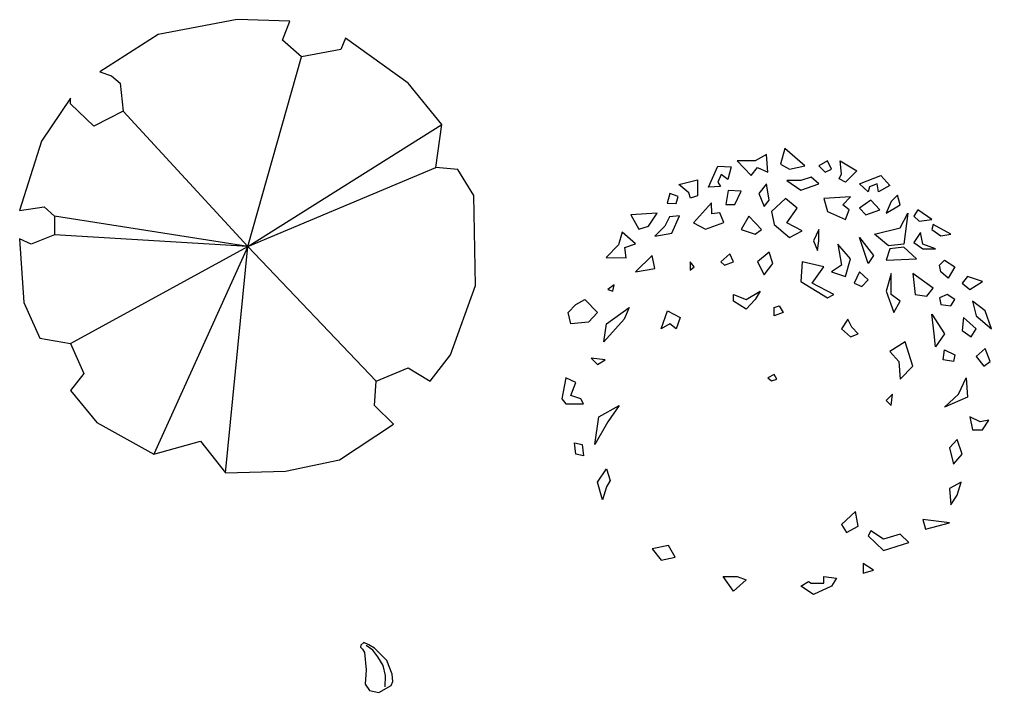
# Model space of a CAD drawing. Header units: millimetres. Extents: x 577 to 2337, y 236 to 943.
# Drawn here: x 815.386 to 817.924, y 704.011 to 705.768 of the extents above; entities that cross this region are included whole.
import ezdxf

# ---------------------------------------------------------------- set-up
doc = ezdxf.new("R2010")
doc.units = ezdxf.units.MM
doc.header["$LTSCALE"] = 0.01
doc.linetypes.add('SOLID_LINE', pattern=[0])
doc.layers.add('06-Furn', color=4, linetype='Continuous')
doc.styles.add('ATTR', font='romans.shx', dxfattribs={"width": 0.8, "height": 0.48})

# ---------------------------------------------------------------- blocks, each defined once
blk = doc.blocks.new('Flower 05')
at = {"layer": '06-Furn', "color": 88, "linetype": 'SOLID_LINE'}
for p, q in [((841.2946, 581.2042), (841.2938, 581.1987)), ((841.2938, 581.1987), (841.2987, 581.1935)), ((841.3024, 581.2107), (841.2946, 581.2042)), ((841.2987, 581.1935), (841.3044, 581.1851)), ((841.3155, 581.2051), (841.3024, 581.2107)), ((841.3258, 581.1909), (841.3086, 581.2031)), ((841.3304, 581.1966), (841.3155, 581.2051)), ((841.3391, 581.1735), (841.3258, 581.1909)), ((841.3627, 581.1643), (841.3304, 581.1966)), ((841.3044, 581.1851), (841.3085, 581.1399)), ((841.3524, 581.1514), (841.3391, 581.1735)), ((841.3085, 581.1399), (841.3055, 581.1026)), ((841.3587, 581.1246), (841.3524, 581.1514)), ((841.376, 581.1285), (841.3627, 581.1643)), ((841.3583, 581.0952), (841.3587, 581.1246)), ((841.3779, 581.1093), (841.376, 581.1285)), ((841.3055, 581.1026), (841.317, 581.0859)), ((841.3416, 581.0805), (841.3741, 581.0985)), ((841.3741, 581.0985), (841.3779, 581.1093)), ((841.317, 581.0859), (841.3416, 581.0805))]:
    blk.add_line(p, q, dxfattribs=at)
blk = doc.blocks.new('Tree 24')
at = {"layer": '06-Furn', "color": 88, "linetype": 'SOLID_LINE'}
for p, q in [((846.4055, 549.7785), (846.3945, 549.7374)), ((846.4576, 549.7332), (846.4055, 549.7785)), ((846.358, 549.763), (846.3282, 549.7459)), ((846.3614, 549.7162), (846.358, 549.763)), ((846.2063, 549.6774), (846.2312, 549.7323)), ((846.2312, 549.7323), (846.2656, 549.7307)), ((846.2656, 549.7307), (846.2566, 549.6975)), ((846.2817, 549.7459), (846.3182, 549.7077)), ((846.3282, 549.7459), (846.2817, 549.7459)), ((846.3182, 549.7077), (846.3348, 549.7289)), ((846.3348, 549.7289), (846.3614, 549.7162)), ((846.3945, 549.7374), (846.4178, 549.7247)), ((846.4178, 549.7247), (846.4576, 549.7332)), ((846.5173, 549.7459), (846.4941, 549.7332)), ((846.4941, 549.7332), (846.5107, 549.7162)), ((846.5107, 549.7162), (846.5273, 549.7247)), ((846.5273, 549.7247), (846.5173, 549.7459)), ((846.5538, 549.7119), (846.5505, 549.7459)), ((846.5505, 549.7459), (846.5936, 549.7204)), ((846.2392, 549.7102), (846.2311, 549.6901)), ((846.2566, 549.6975), (846.2392, 549.7102)), ((846.4742, 549.7034), (846.4476, 549.6949)), ((846.4941, 549.6864), (846.4742, 549.7034)), ((846.5472, 549.6991), (846.5538, 549.7119)), ((846.5638, 549.6906), (846.5472, 549.6991)), ((846.5936, 549.7204), (846.5638, 549.6906)), ((846.6003, 549.6864), (846.6567, 549.7077)), ((846.6567, 549.7077), (846.6799, 549.6821)), ((846.129, 549.6843), (846.1776, 549.6967)), ((846.1554, 549.6626), (846.129, 549.6843)), ((846.1776, 549.6967), (846.1775, 549.6546)), ((846.2378, 549.6787), (846.2063, 549.6774)), ((846.2311, 549.6901), (846.2378, 549.6787)), ((846.358, 549.6864), (846.3381, 549.6609)), ((846.3647, 549.6438), (846.358, 549.6864)), ((846.4111, 549.6949), (846.4476, 549.6694)), ((846.4476, 549.6949), (846.4111, 549.6949)), ((846.4476, 549.6694), (846.4941, 549.6864)), ((846.6235, 549.6651), (846.6003, 549.6864)), ((846.6268, 549.6779), (846.6235, 549.6651)), ((846.6467, 549.6864), (846.6268, 549.6779)), ((846.65, 549.6651), (846.6467, 549.6864)), ((846.6799, 549.6821), (846.65, 549.6651)), ((846.1056, 549.6608), (846.0982, 549.6354)), ((846.1276, 549.6528), (846.1056, 549.6608)), ((846.1219, 549.6351), (846.1276, 549.6528)), ((846.1598, 549.6488), (846.1554, 549.6626)), ((846.1775, 549.6546), (846.1598, 549.6488)), ((846.2575, 549.6684), (846.2514, 549.6322)), ((846.292, 549.6668), (846.2575, 549.6684)), ((846.2752, 549.6319), (846.292, 549.6668)), ((846.3381, 549.6609), (846.3514, 549.6268)), ((846.4078, 549.6481), (846.3713, 549.6141)), ((846.4377, 549.6226), (846.4078, 549.6481)), ((846.577, 549.6524), (846.5074, 549.6481)), ((846.5074, 549.6481), (846.5173, 549.6141)), ((846.5571, 549.6311), (846.577, 549.6524)), ((846.6998, 549.6566), (846.6832, 549.6396)), ((846.7064, 549.6311), (846.6998, 549.6566)), ((846.0982, 549.6354), (846.1219, 549.6351)), ((846.214, 549.6369), (846.1677, 549.5846)), ((846.2149, 549.6078), (846.214, 549.6369)), ((846.2514, 549.6322), (846.2752, 549.6319)), ((846.3514, 549.6268), (846.3647, 549.6438)), ((846.4111, 549.5843), (846.4377, 549.6226)), ((846.5737, 549.6183), (846.5571, 549.6311)), ((846.6301, 549.6438), (846.6003, 549.6226)), ((846.6003, 549.6226), (846.6169, 549.6056)), ((846.6534, 549.6183), (846.6301, 549.6438)), ((846.6832, 549.6396), (846.6699, 549.6098)), ((846.6699, 549.6098), (846.7064, 549.6311)), ((846.0723, 549.6096), (846.0035, 549.6048)), ((846.0035, 549.6048), (846.0248, 549.568)), ((846.0502, 549.5754), (846.0723, 549.6096)), ((846.1051, 549.6002), (846.0924, 549.5755)), ((846.1312, 549.6023), (846.1051, 549.6002)), ((846.1104, 549.5574), (846.1312, 549.6023)), ((846.2357, 549.6105), (846.2149, 549.6078)), ((846.2467, 549.5854), (846.2357, 549.6105)), ((846.3116, 549.6013), (846.2917, 549.5673)), ((846.3448, 549.5673), (846.3116, 549.6013)), ((846.3713, 549.6141), (846.3779, 549.58)), ((846.5173, 549.6141), (846.5638, 549.5928)), ((846.5638, 549.5928), (846.5737, 549.6183)), ((846.6169, 549.6056), (846.6534, 549.6183)), ((846.7064, 549.5715), (846.7264, 549.6098)), ((846.7264, 549.6098), (846.7164, 549.529)), ((846.7529, 549.6183), (846.7429, 549.6013)), ((846.7429, 549.6013), (846.7562, 549.5885)), ((846.7894, 549.5928), (846.7529, 549.6183)), ((846.0248, 549.568), (846.0502, 549.5754)), ((846.0924, 549.5755), (846.0666, 549.5496)), ((846.1677, 549.5846), (846.1988, 549.5676)), ((846.1988, 549.5676), (846.2467, 549.5854)), ((846.3779, 549.58), (846.4178, 549.546)), ((846.4509, 549.563), (846.4111, 549.5843)), ((846.7562, 549.5885), (846.7894, 549.5928)), ((846.7927, 549.58), (846.7894, 549.5673)), ((846.8392, 549.5545), (846.7927, 549.58)), ((845.9809, 549.5602), (845.9718, 549.5271)), ((846.0163, 549.5295), (845.9809, 549.5602)), ((846.0666, 549.5496), (846.1104, 549.5574)), ((846.2917, 549.5673), (846.3282, 549.5545)), ((846.3282, 549.5545), (846.3448, 549.5673)), ((846.4178, 549.546), (846.4509, 549.563)), ((846.4941, 549.5673), (846.4808, 549.5375)), ((846.4941, 549.5375), (846.4941, 549.5673)), ((846.6401, 549.5545), (846.7064, 549.5715)), ((846.6766, 549.5247), (846.6401, 549.5545)), ((846.7595, 549.5588), (846.7429, 549.5332)), ((846.7662, 549.529), (846.7595, 549.5588)), ((846.7894, 549.5673), (846.8126, 549.5503)), ((846.8126, 549.5503), (846.8392, 549.5545)), ((845.9718, 549.5271), (845.939, 549.4942)), ((845.9885, 549.5197), (846.0163, 549.5295)), ((846.4808, 549.5375), (846.4908, 549.512)), ((846.4908, 549.512), (846.4941, 549.5375)), ((846.5439, 549.529), (846.5538, 549.4737)), ((846.577, 549.4907), (846.5439, 549.529)), ((846.6235, 549.4779), (846.6003, 549.546)), ((846.6003, 549.546), (846.6368, 549.4992)), ((846.7164, 549.529), (846.6766, 549.5247)), ((846.7429, 549.5332), (846.7662, 549.5162)), ((846.7994, 549.5162), (846.7662, 549.529)), ((845.9919, 549.493), (845.9885, 549.5197)), ((846.0594, 549.4992), (846.0163, 549.4567)), ((846.066, 549.4652), (846.0594, 549.4992)), ((846.2618, 549.5035), (846.2386, 549.4822)), ((846.2718, 549.4822), (846.2618, 549.5035)), ((846.3647, 549.5077), (846.3348, 549.4822)), ((846.3746, 549.4779), (846.3647, 549.5077)), ((846.6368, 549.4992), (846.6235, 549.4779)), ((846.6799, 549.5162), (846.6699, 549.4865)), ((846.7164, 549.5205), (846.6799, 549.5162)), ((846.7496, 549.4907), (846.7164, 549.5205)), ((846.7662, 549.5162), (846.7994, 549.5162)), ((845.939, 549.4942), (845.9919, 549.493)), ((846.1589, 549.4822), (846.1589, 549.4609)), ((846.1689, 549.4694), (846.1589, 549.4822)), ((846.2386, 549.4822), (846.2485, 549.4737)), ((846.2485, 549.4737), (846.2718, 549.4822)), ((846.3348, 549.4822), (846.3514, 549.4482)), ((846.3514, 549.4482), (846.3746, 549.4779)), ((846.4509, 549.4822), (846.4476, 549.4312)), ((846.5074, 549.4694), (846.4509, 549.4822)), ((846.5538, 549.4737), (846.5273, 549.4567)), ((846.5638, 549.4439), (846.577, 549.4907)), ((846.6699, 549.4865), (846.7496, 549.4907)), ((846.8093, 549.4737), (846.8226, 549.4865)), ((846.8126, 549.4567), (846.8093, 549.4737)), ((846.8226, 549.4865), (846.8491, 549.4694)), ((846.0163, 549.4567), (846.066, 549.4652)), ((846.1589, 549.4609), (846.1689, 549.4694)), ((846.4775, 549.4269), (846.5074, 549.4694)), ((846.5273, 549.4567), (846.5638, 549.4439)), ((846.6003, 549.4567), (846.587, 549.4269)), ((846.6235, 549.4354), (846.6003, 549.4567)), ((846.6832, 549.4524), (846.6699, 549.4056)), ((846.6832, 549.3971), (846.6832, 549.4524)), ((846.7396, 549.4524), (846.7463, 549.3971)), ((846.7927, 549.4141), (846.7396, 549.4524)), ((846.8325, 549.4397), (846.8126, 549.4567)), ((846.8491, 549.4694), (846.8325, 549.4397)), ((845.9599, 549.4226), (845.9433, 549.4099)), ((845.9565, 549.4056), (845.9599, 549.4226)), ((846.4476, 549.4312), (846.5173, 549.3886)), ((846.5339, 549.3971), (846.4775, 549.4269)), ((846.587, 549.4269), (846.6069, 549.4184)), ((846.6069, 549.4184), (846.6235, 549.4354)), ((846.8823, 549.4439), (846.869, 549.4269)), ((846.869, 549.4269), (846.8889, 549.4099)), ((846.9221, 549.4312), (846.8823, 549.4439)), ((846.8889, 549.4099), (846.9221, 549.4312)), ((845.9433, 549.4099), (845.9565, 549.4056)), ((846.2718, 549.3801), (846.2718, 549.3971)), ((846.2718, 549.3971), (846.3049, 549.3844)), ((846.3049, 549.3844), (846.3414, 549.4056)), ((846.3414, 549.4056), (846.3282, 549.3844)), ((846.5173, 549.3886), (846.5339, 549.3971)), ((846.6699, 549.4056), (846.6899, 549.3503)), ((846.7064, 549.3801), (846.6832, 549.3971)), ((846.7463, 549.3971), (846.7761, 549.3929)), ((846.7761, 549.3929), (846.7927, 549.4141)), ((846.8292, 549.3971), (846.8093, 549.3886)), ((846.8491, 549.3844), (846.8292, 549.3971)), ((845.8404, 549.3503), (845.8603, 549.3716)), ((845.8603, 549.3716), (845.8835, 549.3844)), ((845.8835, 549.3844), (845.9167, 549.3503)), ((846.3049, 549.3588), (846.2718, 549.3801)), ((846.3282, 549.3844), (846.3049, 549.3588)), ((846.6899, 549.3503), (846.7064, 549.3801)), ((846.8093, 549.3886), (846.8126, 549.3716)), ((846.8126, 549.3716), (846.8392, 549.3673)), ((846.8392, 549.3673), (846.8491, 549.3844)), ((846.8956, 549.3801), (846.9055, 549.3418)), ((846.9288, 549.3546), (846.8956, 549.3801)), ((845.847, 549.3206), (845.8404, 549.3503)), ((845.9167, 549.3503), (845.8935, 549.3248)), ((845.9399, 549.3206), (845.9997, 549.3631)), ((845.9997, 549.3631), (845.9864, 549.3333)), ((846.0826, 549.3078), (846.0992, 549.3546)), ((846.0992, 549.3546), (846.1324, 549.3376)), ((846.3779, 549.3631), (846.3912, 549.3673)), ((846.3779, 549.3418), (846.3779, 549.3631)), ((846.4012, 549.3503), (846.3779, 549.3418)), ((846.3912, 549.3673), (846.4012, 549.3503)), ((846.7894, 549.3461), (846.8226, 549.295)), ((846.796, 549.295), (846.7894, 549.3461)), ((846.9454, 549.3078), (846.9288, 549.3546)), ((845.8935, 549.3248), (845.847, 549.3206)), ((845.9864, 549.3333), (845.9333, 549.2738)), ((845.9333, 549.2738), (845.9399, 549.3206)), ((846.1059, 549.3206), (846.0826, 549.3078)), ((846.1224, 549.3078), (846.1059, 549.3206)), ((846.1324, 549.3376), (846.1224, 549.3078)), ((846.5704, 549.3333), (846.5538, 549.3078)), ((846.5804, 549.312), (846.5704, 549.3333)), ((846.8724, 549.3376), (846.869, 549.3035)), ((846.9055, 549.3078), (846.8724, 549.3376)), ((846.9055, 549.3418), (846.9454, 549.3078)), ((846.5538, 549.3078), (846.577, 549.2865)), ((846.577, 549.2865), (846.5969, 549.295)), ((846.5969, 549.295), (846.5804, 549.312)), ((846.7994, 549.261), (846.796, 549.295)), ((846.8226, 549.295), (846.7994, 549.261)), ((846.869, 549.3035), (846.8923, 549.2865)), ((846.8923, 549.2865), (846.9055, 549.3078)), ((846.7197, 549.2738), (846.6799, 549.2482)), ((846.7396, 549.2099), (846.7197, 549.2738)), ((846.6799, 549.2482), (846.7031, 549.2227)), ((846.8193, 549.227), (846.8226, 549.2525)), ((846.8226, 549.2525), (846.8491, 549.2397)), ((846.9288, 549.2567), (846.9055, 549.2355)), ((846.942, 549.2227), (846.9288, 549.2567)), ((845.9001, 549.2312), (845.9167, 549.2142)), ((845.9366, 549.227), (845.9001, 549.2312)), ((845.9167, 549.2142), (845.9366, 549.227)), ((846.7031, 549.2227), (846.7064, 549.1759)), ((846.8458, 549.2227), (846.8193, 549.227)), ((846.8491, 549.2397), (846.8458, 549.2227)), ((846.9055, 549.2355), (846.9254, 549.2099)), ((846.9254, 549.2099), (846.942, 549.2227)), ((846.7064, 549.1759), (846.7396, 549.2099)), ((845.8338, 549.1802), (845.8238, 549.1249)), ((845.8603, 549.1674), (845.8338, 549.1802)), ((845.847, 549.1334), (845.8603, 549.1674)), ((846.3779, 549.1887), (846.3614, 549.1802)), ((846.3614, 549.1802), (846.3713, 549.1717)), ((846.3713, 549.1717), (846.3846, 549.1759)), ((846.3846, 549.1759), (846.3779, 549.1887)), ((846.8591, 549.1376), (846.879, 549.1802)), ((846.879, 549.1802), (846.8823, 549.1291)), ((845.8238, 549.1249), (845.8338, 549.1121)), ((845.8736, 549.1249), (845.847, 549.1334)), ((845.8802, 549.1121), (845.8736, 549.1249)), ((846.6865, 549.1376), (846.6699, 549.1206)), ((846.6699, 549.1206), (846.6832, 549.1079)), ((846.6832, 549.1079), (846.6865, 549.1376)), ((846.8226, 549.1036), (846.8591, 549.1376)), ((846.8823, 549.1291), (846.8226, 549.1036)), ((845.8338, 549.1121), (845.8802, 549.1121)), ((845.92, 549.0781), (845.9731, 549.1079)), ((845.9731, 549.1079), (845.9433, 549.0653)), ((845.9101, 549.0058), (845.92, 549.0781)), ((845.9433, 549.0653), (845.9101, 549.0058)), ((846.8889, 549.0781), (846.8956, 549.044)), ((846.9155, 549.0653), (846.8889, 549.0781)), ((846.9387, 549.0696), (846.9155, 549.0653)), ((846.9221, 549.044), (846.9387, 549.0696)), ((846.8956, 549.044), (846.9221, 549.044)), ((846.8558, 549.0185), (846.8359, 548.9973)), ((846.869, 548.9802), (846.8558, 549.0185)), ((845.8603, 548.9802), (845.857, 549.01)), ((845.857, 549.01), (845.8769, 549.0058)), ((845.8769, 549.0058), (845.8802, 548.976)), ((846.8359, 548.9973), (846.8458, 548.9547)), ((845.8802, 548.976), (845.8603, 548.9802)), ((846.8458, 548.9547), (846.869, 548.9802)), ((845.9167, 548.9079), (845.9399, 548.942)), ((845.9399, 548.942), (845.9499, 548.9122)), ((845.9499, 548.9122), (845.9399, 548.8952)), ((845.93, 548.8611), (845.9167, 548.9079)), ((845.9399, 548.8952), (845.93, 548.8611)), ((846.8657, 548.9079), (846.8359, 548.8909)), ((846.8359, 548.8909), (846.8392, 548.8484)), ((846.8558, 548.8739), (846.8657, 548.9079)), ((846.8392, 548.8484), (846.8558, 548.8739)), ((846.5903, 548.8314), (846.5538, 548.7973)), ((846.5969, 548.7931), (846.5903, 548.8314)), ((846.5538, 548.7973), (846.5671, 548.776)), ((846.5671, 548.776), (846.5969, 548.7931)), ((846.7662, 548.8101), (846.7728, 548.7846)), ((846.8359, 548.8016), (846.7662, 548.8101)), ((846.7728, 548.7846), (846.8359, 548.8016)), ((846.6301, 548.7803), (846.6235, 548.7675)), ((846.6235, 548.7675), (846.6633, 548.7293)), ((846.6633, 548.759), (846.6301, 548.7803)), ((846.7064, 548.7718), (846.6633, 548.759)), ((846.7297, 548.7505), (846.7064, 548.7718)), ((846.1025, 548.742), (846.0594, 548.7335)), ((846.1191, 548.7122), (846.1025, 548.742)), ((846.6633, 548.7293), (846.7297, 548.7505)), ((846.0594, 548.7335), (846.0826, 548.7037)), ((846.0826, 548.7037), (846.1191, 548.7122)), ((846.6368, 548.6782), (846.6102, 548.6952)), ((846.6102, 548.6952), (846.6102, 548.6697)), ((846.2718, 548.6229), (846.2452, 548.6612)), ((846.2452, 548.6612), (846.2817, 548.6612)), ((846.2817, 548.6612), (846.3049, 548.6527)), ((846.5074, 548.6442), (846.5074, 548.6612)), ((846.5074, 548.6612), (846.5405, 548.6569)), ((846.6102, 548.6697), (846.6368, 548.6782)), ((846.3049, 548.6527), (846.2718, 548.6229)), ((846.4476, 548.6357), (846.4675, 548.6484)), ((846.4808, 548.6144), (846.4476, 548.6357)), ((846.4675, 548.6484), (846.4742, 548.6442)), ((846.4742, 548.6442), (846.5074, 548.6442)), ((846.5273, 548.6357), (846.4808, 548.6144)), ((846.5405, 548.6569), (846.5273, 548.6357))]:
    blk.add_line(p, q, dxfattribs=at)
at = {"layer": '06-Furn', "color": 88, "linetype": 'SOLID_LINE', "style": 'ATTR', "width": 0.8, "flags": 9}
blk.add_attdef('ESTCODE', (846.3846, 549.1759), '', height=0.00000291, dxfattribs=at)
blk = doc.blocks.new('Tree 26')
at = {"layer": '06-Furn', "color": 88, "linetype": 'SOLID_LINE'}
for p, q in [((849.3991, 548.3156), (849.1931, 548.2765)), ((849.5364, 548.3108), (849.3991, 548.3156)), ((849.5173, 548.2619), (849.5364, 548.3108)), ((849.1931, 548.2765), (849.0405, 548.1787)), ((849.5669, 548.2178), (849.5173, 548.2619)), ((849.6814, 548.2667), (849.6699, 548.2374)), ((849.8454, 548.1494), (849.6814, 548.2667)), ((849.6699, 548.2374), (849.5669, 548.2178)), ((849.4265, 547.7228), (849.5669, 548.2178)), ((849.0405, 548.1787), (849.071, 548.1689)), ((849.071, 548.1689), (849.0939, 548.1494)), ((849.0939, 548.1494), (849.1015, 548.076)), ((849.9331, 548.0418), (849.8454, 548.1494)), ((848.9642, 548.1103), (848.8879, 547.9978)), ((848.9642, 548.0956), (848.9642, 548.1103)), ((849.0252, 548.0369), (848.9642, 548.0956)), ((849.1015, 548.076), (849.0252, 548.0369)), ((849.4265, 547.7228), (849.1015, 548.076)), ((849.4265, 547.7228), (849.9331, 548.0418)), ((849.9179, 547.9293), (849.9331, 548.0418)), ((848.8879, 547.9978), (848.8307, 547.8168)), ((849.4265, 547.7228), (849.9179, 547.9293)), ((849.9751, 547.9244), (849.9179, 547.9293)), ((850.017, 547.856), (849.9751, 547.9244)), ((850.0208, 547.6212), (850.017, 547.856)), ((848.8307, 547.8168), (848.8956, 547.8266)), ((848.8956, 547.8266), (848.9223, 547.8022)), ((849.4265, 547.7228), (848.9223, 547.8022)), ((848.9223, 547.8022), (848.9223, 547.7533)), ((848.9223, 547.7533), (848.8612, 547.7288)), ((849.4265, 547.7228), (848.9223, 547.7533)), ((848.8612, 547.7288), (848.8307, 547.7435)), ((848.8307, 547.7435), (848.8422, 547.5772)), ((848.9642, 547.4696), (849.4265, 547.7228)), ((849.4265, 547.7228), (849.1816, 547.1811)), ((849.3686, 547.1322), (849.4265, 547.7228)), ((849.4265, 547.7228), (849.7615, 547.3718)), ((849.956, 547.4403), (850.0208, 547.6212)), ((848.8422, 547.5772), (848.8841, 547.4843)), ((848.8841, 547.4843), (848.9642, 547.4696)), ((848.9642, 547.4696), (848.9985, 547.3914)), ((849.9026, 547.3718), (849.956, 547.4403)), ((848.9985, 547.3914), (848.9642, 547.3474)), ((849.7615, 547.3718), (849.8454, 547.4061)), ((849.8454, 547.4061), (849.9026, 547.3718)), ((849.7576, 547.3082), (849.7615, 547.3718)), ((848.9642, 547.3474), (849.0329, 547.2642)), ((849.8072, 547.2593), (849.7576, 547.3082)), ((849.0329, 547.2642), (849.1816, 547.1811)), ((849.6661, 547.1664), (849.8072, 547.2593)), ((849.1816, 547.1811), (849.3037, 547.2153)), ((849.3037, 547.2153), (849.3686, 547.1322)), ((849.525, 547.1371), (849.6661, 547.1664)), ((849.3686, 547.1322), (849.525, 547.1371))]:
    blk.add_line(p, q, dxfattribs=at)
at = {"layer": '06-Furn', "color": 88, "linetype": 'SOLID_LINE', "style": 'ATTR', "width": 0.8, "flags": 9}
blk.add_attdef('ESTCODE', (849.4265, 547.7228), '', height=0.00000238, dxfattribs=at)

msp = doc.modelspace()

# ---------------------------------------------------------------- block references
at = {"layer": '06-Furn', "color": 241}
for name, p in [('Tree 26', (-33.4445, 157.452)), ('Tree 24', (-29.0216, 155.6526)), ('Flower 05', (-25.0172, 122.9306))]:
    msp.add_blockref(name, p, dxfattribs=at)

doc.saveas('drawing.dxf')
